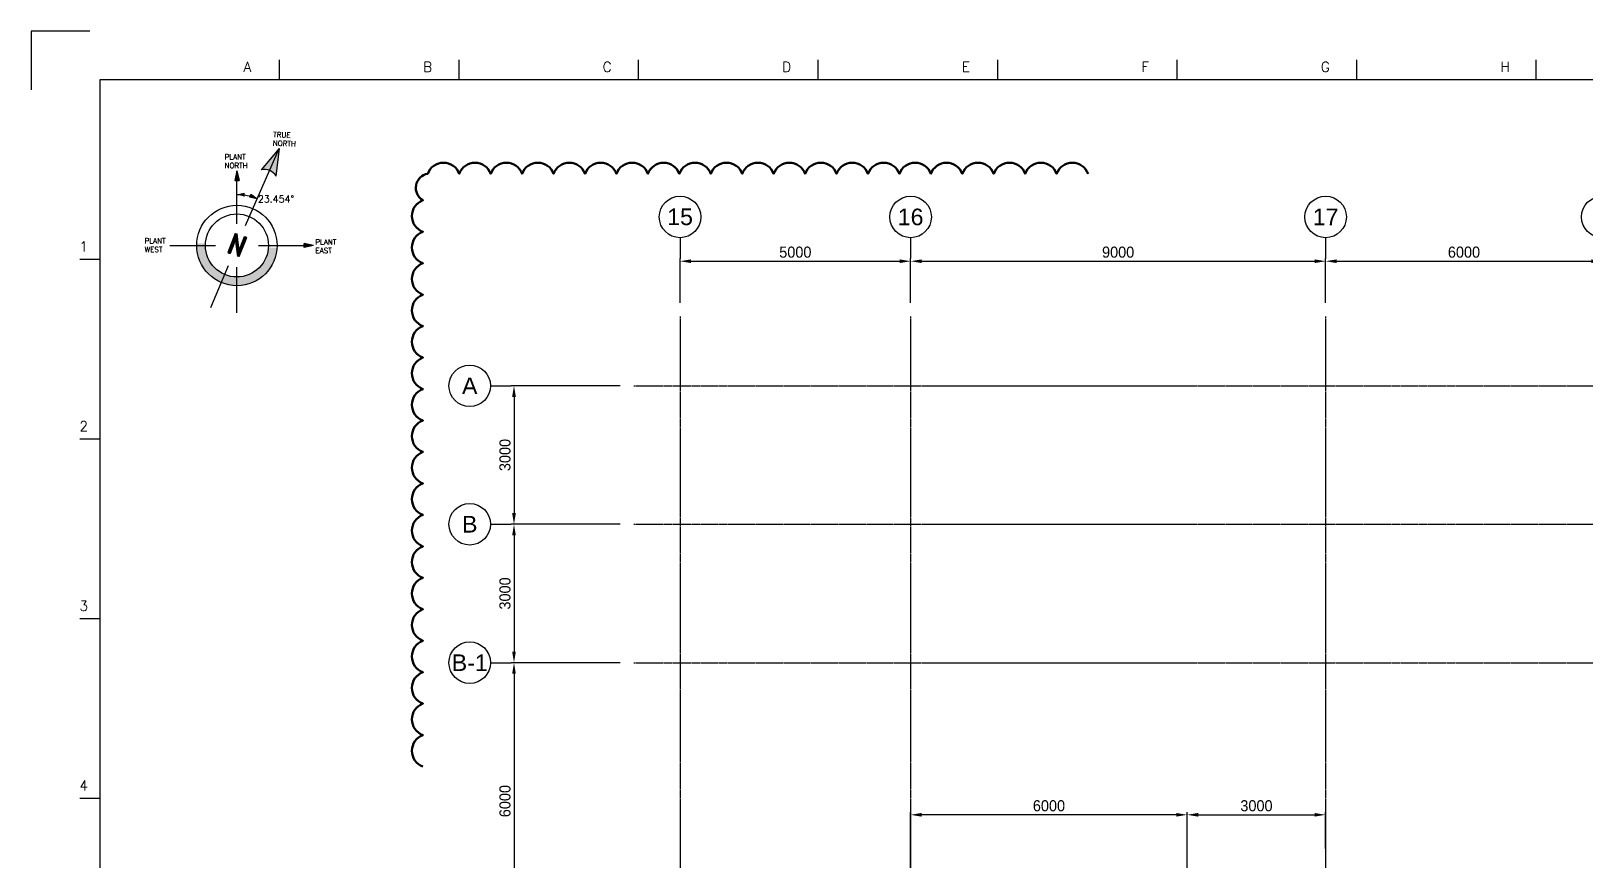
# Model space of a CAD drawing. Header units: millimetres. Extents: x 4080735 to 4152075, y -451436 to -400976.
# Drawn here: x 4080735 to 4114452, y -418958 to -400976 of the extents above; entities that cross this region are included whole.
import ezdxf
from ezdxf.enums import TextEntityAlignment as Align

# ---------------------------------------------------------------- set-up
doc = ezdxf.new("R2010")
doc.units = ezdxf.units.MM
doc.header["$LTSCALE"] = 60
doc.linetypes.add('CEN', pattern=[62, 60, -1, 0, -1])
doc.linetypes.add('CENTER', pattern=[2, 1.25, -0.25, 0.25, -0.25])
doc.layers.get('Defpoints').update_dxf_attribs({"color": 140})
for name, color, linetype in [('1', 7, 'Continuous'), ('1CEN', 1, 'CEN'), ('DIM', 1, 'Continuous'), ('DIM-SCALE', 7, 'Continuous'), ('TAN-TIT', 30, 'Continuous'), ('TEXT', 3, 'Continuous')]:
    doc.layers.add(name, color=color, linetype=linetype)
doc.layers.add('C_REV', color=4, linetype='Continuous', lineweight=50)
doc.styles.add('Arial', font='arial.ttf')
doc.styles.add('COM', font='COMPLEX', dxfattribs={"height": 5})
doc.styles.add('ROMAND', font='romand.shx', dxfattribs={"width": 0.86, "height": 6.5})
doc.styles.add('RomanS', font='romans.shx', dxfattribs={"bigfont": 'whgtxt.shx'})
doc.styles.get("Standard").update_dxf_attribs({"font": 'romans.shx', "width": 0.75, "bigfont": 'whgtxt.shx'})
doc.styles.add('돋움', font='')
doc.styles.get('돋움').set_extended_font_data('Dotum')
doc.dimstyles.new('일반도면_0060', dxfattribs={"dimtxt": 240, "dimasz": 240, "dimexe": 60, "dimexo": 300, "dimgap": 75, "dimtad": 1, "dimdec": 0, "dimzin": 0, "dimdsep": 46, "dimtxsty": '돋움', "dimcen": -300, "dimclrd": 7, "dimclre": 7, "dimclrt": 2, "dimadec": 8, "dimazin": 0, "dimtfac": 1, "dimtdec": 0, "dimtix": 1, "dimtmove": 2, "dimatfit": 3, "dimfxl": 1, "dimtolj": 1, "dimtzin": 0, "dimarcsym": 0})

# ---------------------------------------------------------------- blocks, each defined once
blk = doc.blocks.new('*D49')
at = {"layer": 'Defpoints', "color": 0, "transparency": 16777216}
for p in [(4099808, -405962), (4094808, -407162), (4099808, -407162)]:
    blk.add_point(p, dxfattribs=at)
at = {"layer": 'DIM-SCALE', "color": 7, "lineweight": -2, "transparency": 16777216}
for p, q in [((4094808, -406862), (4094808, -405902)), ((4099808, -406862), (4099808, -405902)), ((4095048, -405962), (4099568, -405962))]:
    blk.add_line(p, q, dxfattribs=at)
at = {"layer": 'DIM-SCALE', "color": 7, "transparency": 16777216}
for points in [[(4095048, -405922), (4095048, -406002), (4094808, -405962)], [(4099568, -405922), (4099568, -406002), (4099808, -405962)]]:
    blk.add_solid(points, dxfattribs=at)
at = {"layer": 'DIM-SCALE', "color": 2, "transparency": 16777216, "insert": (4097308, -405767), "char_height": 240, "attachment_point": 5, "style": '돋움'}
blk.add_mtext('\\A1;5000', dxfattribs=at)
blk = doc.blocks.new('*D50')
at = {"layer": 'Defpoints', "color": 0, "transparency": 16777216}
for p in [(4108808, -405962), (4099808, -407162), (4108808, -407162)]:
    blk.add_point(p, dxfattribs=at)
at = {"layer": 'DIM-SCALE', "color": 7, "lineweight": -2, "transparency": 16777216}
for p, q in [((4099808, -406862), (4099808, -405902)), ((4108808, -406862), (4108808, -405902)), ((4100048, -405962), (4108568, -405962))]:
    blk.add_line(p, q, dxfattribs=at)
at = {"layer": 'DIM-SCALE', "color": 7, "transparency": 16777216}
for points in [[(4100048, -405922), (4100048, -406002), (4099808, -405962)], [(4108568, -405922), (4108568, -406002), (4108808, -405962)]]:
    blk.add_solid(points, dxfattribs=at)
at = {"layer": 'DIM-SCALE', "color": 2, "transparency": 16777216, "insert": (4104308, -405767), "char_height": 240, "attachment_point": 5, "style": '돋움'}
blk.add_mtext('\\A1;9000', dxfattribs=at)
blk = doc.blocks.new('*D51')
at = {"layer": 'Defpoints', "color": 0, "transparency": 16777216}
for p in [(4114808, -405962), (4108808, -407162), (4114808, -407162)]:
    blk.add_point(p, dxfattribs=at)
at = {"layer": 'DIM-SCALE', "color": 7, "lineweight": -2, "transparency": 16777216}
for p, q in [((4108808, -406862), (4108808, -405902)), ((4114808, -406862), (4114808, -405902)), ((4109048, -405962), (4114568, -405962))]:
    blk.add_line(p, q, dxfattribs=at)
at = {"layer": 'DIM-SCALE', "color": 7, "transparency": 16777216}
for points in [[(4109048, -405922), (4109048, -406002), (4108808, -405962)], [(4114568, -405922), (4114568, -406002), (4114808, -405962)]]:
    blk.add_solid(points, dxfattribs=at)
at = {"layer": 'DIM-SCALE', "color": 2, "transparency": 16777216, "insert": (4111808, -405767), "char_height": 240, "attachment_point": 5, "style": '돋움'}
blk.add_mtext('\\A1;6000', dxfattribs=at)
blk = doc.blocks.new('*D55')
at = {"layer": 'Defpoints', "color": 0, "transparency": 16777216}
for p in [(4093808, -408662), (4091207, -411662), (4093808, -411662)]:
    blk.add_point(p, dxfattribs=at)
at = {"layer": 'DIM-SCALE', "color": 7, "lineweight": -2, "transparency": 16777216}
for p, q in [((4093508, -408662), (4091147, -408662)), ((4091207, -408902), (4091207, -411422)), ((4093508, -411662), (4091147, -411662))]:
    blk.add_line(p, q, dxfattribs=at)
at = {"layer": 'DIM-SCALE', "color": 7, "transparency": 16777216}
for points in [[(4091167, -408902), (4091247, -408902), (4091207, -408662)], [(4091167, -411422), (4091247, -411422), (4091207, -411662)]]:
    blk.add_solid(points, dxfattribs=at)
at = {"layer": 'DIM-SCALE', "color": 2, "transparency": 16777216, "insert": (4091012, -410162), "char_height": 240, "attachment_point": 5, "rotation": 90, "style": '돋움'}
blk.add_mtext('\\A1;3000', dxfattribs=at)
blk = doc.blocks.new('*D56')
at = {"layer": 'Defpoints', "color": 0, "transparency": 16777216}
for p in [(4093808, -411662), (4091207, -414662), (4093808, -414662)]:
    blk.add_point(p, dxfattribs=at)
at = {"layer": 'DIM-SCALE', "color": 7, "lineweight": -2, "transparency": 16777216}
for p, q in [((4093508, -411662), (4091147, -411662)), ((4091207, -411902), (4091207, -414422)), ((4093508, -414662), (4091147, -414662))]:
    blk.add_line(p, q, dxfattribs=at)
at = {"layer": 'DIM-SCALE', "color": 7, "transparency": 16777216}
for points in [[(4091167, -411902), (4091247, -411902), (4091207, -411662)], [(4091167, -414422), (4091247, -414422), (4091207, -414662)]]:
    blk.add_solid(points, dxfattribs=at)
at = {"layer": 'DIM-SCALE', "color": 2, "transparency": 16777216, "insert": (4091012, -413162), "char_height": 240, "attachment_point": 5, "rotation": 90, "style": '돋움'}
blk.add_mtext('\\A1;3000', dxfattribs=at)
blk = doc.blocks.new('*D46')
at = {"layer": 'Defpoints', "color": 0, "transparency": 16777216}
for p in [(4093808, -414662), (4091207, -420662), (4093808, -420662)]:
    blk.add_point(p, dxfattribs=at)
at = {"layer": 'DIM-SCALE', "color": 7, "lineweight": -2, "transparency": 16777216}
for p, q in [((4093508, -414662), (4091147, -414662)), ((4091207, -414902), (4091207, -420422)), ((4093508, -420662), (4091147, -420662))]:
    blk.add_line(p, q, dxfattribs=at)
at = {"layer": 'DIM-SCALE', "color": 7, "transparency": 16777216}
for points in [[(4091167, -414902), (4091247, -414902), (4091207, -414662)], [(4091167, -420422), (4091247, -420422), (4091207, -420662)]]:
    blk.add_solid(points, dxfattribs=at)
at = {"layer": 'DIM-SCALE', "color": 2, "transparency": 16777216, "insert": (4091012, -417662), "char_height": 240, "attachment_point": 5, "rotation": 90, "style": '돋움'}
blk.add_mtext('\\A1;6000', dxfattribs=at)
blk = doc.blocks.new('*D63')
at = {"layer": 'Defpoints', "color": 0, "transparency": 16777216}
for p in [(4108808, -417959), (4108808, -418992), (4105808, -420362)]:
    blk.add_point(p, dxfattribs=at)
at = {"layer": 'DIM-SCALE', "color": 7, "lineweight": -2, "transparency": 16777216}
for p, q in [((4105808, -420062), (4105808, -417899)), ((4106048, -417959), (4108568, -417959)), ((4108808, -418692), (4108808, -417899))]:
    blk.add_line(p, q, dxfattribs=at)
at = {"layer": 'DIM-SCALE', "color": 7, "transparency": 16777216}
for points in [[(4106048, -417919), (4106048, -417999), (4105808, -417959)], [(4108568, -417919), (4108568, -417999), (4108808, -417959)]]:
    blk.add_solid(points, dxfattribs=at)
at = {"layer": 'DIM-SCALE', "color": 2, "transparency": 16777216, "insert": (4107308, -417764), "char_height": 240, "attachment_point": 5, "style": '돋움'}
blk.add_mtext('\\A1;3000', dxfattribs=at)
blk = doc.blocks.new('*D64')
at = {"layer": 'Defpoints', "color": 0, "transparency": 16777216}
for p in [(4099808, -417959), (4099808, -419556), (4105808, -420362)]:
    blk.add_point(p, dxfattribs=at)
at = {"layer": 'DIM-SCALE', "color": 7, "lineweight": -2, "transparency": 16777216}
for p, q in [((4099808, -419256), (4099808, -417899)), ((4105568, -417959), (4100048, -417959)), ((4105808, -420062), (4105808, -417899))]:
    blk.add_line(p, q, dxfattribs=at)
at = {"layer": 'DIM-SCALE', "color": 7, "transparency": 16777216}
for points in [[(4100048, -417919), (4100048, -417999), (4099808, -417959)], [(4105568, -417919), (4105568, -417999), (4105808, -417959)]]:
    blk.add_solid(points, dxfattribs=at)
at = {"layer": 'DIM-SCALE', "color": 2, "transparency": 16777216, "insert": (4102808, -417764), "char_height": 240, "attachment_point": 5, "style": '돋움'}
blk.add_mtext('\\A1;6000', dxfattribs=at)
blk = doc.blocks.new('BORDER')
at = {"layer": 'TAN-TIT', "linetype": 'Continuous'}
for p, q in [((4241, 168200), (0, 168200)), ((0, 168200), (0, 163959))]:
    blk.add_line(p, q, dxfattribs=at)
at = {"layer": 'TAN-TIT'}
for p, q in [((17955, 164680), (17955, 166122)), ((30934, 164680), (30934, 166122)), ((43912, 164680), (43912, 166122)), ((56891, 164680), (56891, 166122)), ((69870, 164680), (69870, 166122)), ((82848, 164680), (82848, 166122)), ((95827, 164680), (95827, 166122)), ((108806, 164680), (108806, 166122)), ((4977, 164680), (4977, 3520)), ((232823, 164680), (4977, 164680)), ((4977, 151701), (3534, 151701)), ((4977, 138723), (3534, 138723)), ((4977, 125744), (3534, 125744)), ((4977, 112766), (3534, 112766))]:
    blk.add_line(p, q, dxfattribs=at)
at = {"layer": 'TAN-TIT', "style": 'COM'}
for s, p in [('A', (15359, 165257)), ('B', (28338, 165257)), ('C', (41317, 165257)), ('D', (54295, 165257)), ('E', (67274, 165257)), ('F', (80253, 165257)), ('G', (93231, 165257)), ('H', (106210, 165257))]:
    blk.add_text(s, height=721, dxfattribs=at).set_placement(p)
for s, p in [('1', (4111, 152278)), ('1', (4111, 152278)), ('2', (4111, 139300)), ('3', (4111, 126321)), ('4', (4111, 113342))]:
    blk.add_text(s, height=721, dxfattribs=at).set_placement(p, align=Align.RIGHT)

msp = doc.modelspace()

# ---------------------------------------------------------------- hatches: boundary and pattern name
h = msp.add_hatch(color=256)
h.paths.add_polyline_path([(4086111.6, -403517.2), (4085726.7, -403984, -0.1704873), (4085908.6, -403995.5)])
h.paths.add_polyline_path([(4086111.6, -403517.2), (4085908.6, -403995.5, -0.1704873), (4086043.4, -404118.3)])
h = msp.add_hatch(color=256)
h.paths.add_polyline_path([(4086111.6, -403517.2), (4085726.7, -403984, -0.1704873), (4085908.6, -403995.5)])
h.paths.add_polyline_path([(4086111.6, -403517.2), (4085908.6, -403995.5, -0.1704873), (4086043.4, -404118.3)])
h = msp.add_hatch(color=256)
h.paths.add_polyline_path([(4085198.7, -404006.6), (4085154.5, -404213.5), (4085214, -404213.4, 0.0362907)])
h.paths.add_polyline_path([(4085198.7, -404006.6, -0.0362907), (4085214, -404213.4), (4085243.4, -404213.4)])
h = msp.add_hatch(color=256)
h.paths.add_polyline_path([(4085198.7, -404006.6), (4085154.5, -404213.5), (4085214, -404213.4, 0.0362907)])
h.paths.add_polyline_path([(4085198.7, -404006.6, -0.0362907), (4085214, -404213.4), (4085243.4, -404213.4)])
h = msp.add_hatch(color=256)
h.paths.add_polyline_path([(4085198.8, -404520.3), (4085357.4, -404556.8), (4085358, -404511, 0.0362907)])
h.paths.add_polyline_path([(4085198.8, -404520.3, -0.0362907), (4085358, -404511), (4085358.4, -404488.4)])
h = msp.add_hatch(color=256)
h.paths.add_polyline_path([(4085198.8, -404520.3), (4085357.4, -404556.8), (4085358, -404511, 0.0362907)])
h.paths.add_polyline_path([(4085198.8, -404520.3, -0.0362907), (4085358, -404511), (4085358.4, -404488.4)])
h = msp.add_hatch(color=256)
h.paths.add_polyline_path([(4085628.8, -404607.8), (4085496.4, -404513.1), (4085478.2, -404555.1, 0.0362907)])
h.paths.add_polyline_path([(4085628.8, -404607.8, -0.0362907), (4085478.2, -404555.1), (4085469.2, -404575.9)])
h = msp.add_hatch(color=256)
h.paths.add_polyline_path([(4085628.8, -404607.8), (4085496.4, -404513.1), (4085478.2, -404555.1, 0.0362907)])
h.paths.add_polyline_path([(4085628.8, -404607.8, -0.0362907), (4085478.2, -404555.1), (4085469.2, -404575.9)])
h = msp.add_hatch(color=256)
h.paths.add_polyline_path([(4084329.2, -405569, 0.4142136), (4085147.1, -406490.6), (4085158.3, -406302.8, -0.4142136), (4084517, -405580.2)])
h.paths.add_polyline_path([(4085158.3, -406302.8), (4085147.1, -406490.6, 0.2159793), (4085818.6, -406233.3), (4085684.9, -406101.1, -0.2159793)])
h.paths.add_polyline_path([(4085684.9, -406101.1), (4085818.6, -406233.3, 0.1819562), (4086068.6, -405672.7), (4085880.9, -405661.5, -0.1819562)])
h = msp.add_hatch(color=256)
h.paths.add_polyline_path([(4084329.2, -405569, 0.4142136), (4085147.1, -406490.6), (4085158.3, -406302.8, -0.4142136), (4084517, -405580.2)])
h.paths.add_polyline_path([(4085158.3, -406302.8), (4085147.1, -406490.6, 0.2159793), (4085818.6, -406233.3), (4085684.9, -406101.1, -0.2159793)])
h.paths.add_polyline_path([(4085684.9, -406101.1), (4085818.6, -406233.3, 0.1819562), (4086068.6, -405672.7), (4085880.9, -405661.5, -0.1819562)])
h = msp.add_hatch(color=256)
h.paths.add_polyline_path([(4086862.2, -405620.9), (4086655.3, -405665.1), (4086655.4, -405605.6, -0.0362907)])
h.paths.add_polyline_path([(4086862.2, -405620.9, 0.0362907), (4086655.4, -405605.6), (4086655.4, -405576.2)])
h = msp.add_hatch(color=256)
h.paths.add_polyline_path([(4086862.2, -405620.9), (4086655.3, -405665.1), (4086655.4, -405605.6, -0.0362907)])
h.paths.add_polyline_path([(4086862.2, -405620.9, 0.0362907), (4086655.4, -405605.6), (4086655.4, -405576.2)])

# ---------------------------------------------------------------- linework, layer by layer
for p, q in [((4085385.4, -405191.1), (4086111.6, -403517.2)), ((4086111.6, -403517.2), (4085726.7, -403984)), ((4086111.6, -403517.2), (4085726.7, -403984)), ((4086111.6, -403517.2), (4086043.4, -404118.3)), ((4086111.6, -403517.2), (4086043.4, -404118.3)), ((4085198.7, -404006.6), (4085154.5, -404213.5)), ((4085198.7, -404006.6), (4085154.5, -404213.5)), ((4085154.5, -404213.5), (4085243.4, -404213.4)), ((4085154.5, -404213.5), (4085243.4, -404213.4)), ((4085198.9, -405152.4), (4085198.7, -404006.6)), ((4085198.7, -404006.6), (4085243.4, -404213.4)), ((4085198.9, -405152.4), (4085198.7, -404006.6)), ((4085198.7, -404006.6), (4085243.4, -404213.4)), ((4085198.8, -404520.3), (4085358.4, -404488.4)), ((4085198.8, -404520.3), (4085358.4, -404488.4)), ((4085357.4, -404556.8), (4085358.4, -404488.4)), ((4085357.4, -404556.8), (4085358.4, -404488.4)), ((4085496.4, -404513.1), (4085469.2, -404575.9)), ((4085496.4, -404513.1), (4085469.2, -404575.9)), ((4085628.8, -404607.8), (4085469.2, -404575.9)), ((4085628.8, -404607.8), (4085469.2, -404575.9)), ((4085628.8, -404607.8), (4085496.4, -404513.1)), ((4085628.8, -404607.8), (4085496.4, -404513.1)), ((4086655.3, -405665.1), (4086655.4, -405576.2)), ((4086655.3, -405665.1), (4086655.4, -405576.2)), ((4086862.2, -405620.9), (4086655.4, -405576.2)), ((4086862.2, -405620.9), (4086655.4, -405576.2)), ((4083742.5, -405621.1), (4084730.5, -405620.9)), ((4083742.5, -405621.1), (4084730.5, -405620.9)), ((4085667.4, -405620.8), (4086655.4, -405620.7)), ((4085667.4, -405620.8), (4086655.4, -405620.7)), ((4086862.2, -405620.9), (4086655.3, -405665.1)), ((4086862.2, -405620.9), (4086655.3, -405665.1)), ((4084629.9, -406961.5), (4085015.9, -406052.1)), ((4085199.1, -407077.3), (4085199, -406089.3)), ((4085199.1, -407077.3), (4085199, -406089.3))]:
    msp.add_line(p, q)
for radius in [871.2, 871.2, 683.2, 683.2]:
    msp.add_circle((4085198.9, -405620.9), radius)
for centre, radius, start, end in [((4085801.2, -404248.7), 275, 28.30506, 105.70652), ((4085198.9, -405620.9), 1100.5, 67.00743, 90.00867)]:
    msp.add_arc(centre, radius, start, end)
at = {"layer": '1CEN', "color": 1, "linetype": 'CENTER', "ltscale": 0.5}
for p, q in [((4094807.8, -407162.1), (4094807.8, -445662.1)), ((4099807.8, -407162.1), (4099807.8, -445662.1)), ((4108807.8, -407162.1), (4108807.8, -445662.1)), ((4093807.8, -408662.1), (4130807.8, -408662.1)), ((4093807.8, -411662.1), (4130807.8, -411662.1)), ((4093807.8, -414662.1), (4130807.8, -414662.1))]:
    msp.add_line(p, q, dxfattribs=at)
at = {"layer": 'C_REV'}
msp.add_lwpolyline([(4089231.7, -416913.9, -0.7002075), (4089231.7, -416913.9, -0.7002075), (4089231.7, -416232.1, -0.7002075), (4089231.7, -415550.3, -0.7002075), (4089231.7, -414868.5, -0.7002075), (4089231.7, -414186.7, -0.7002075), (4089231.7, -413505, -0.7002075), (4089231.7, -412823.2, -0.7002075), (4089231.7, -412141.4, -0.7002075), (4089231.7, -411459.6, -0.7002075), (4089231.7, -410777.8, -0.7002075), (4089231.7, -410096, -0.7002075), (4089231.7, -409414.2, -0.7002075), (4089231.7, -408732.4, -0.7002075), (4089231.7, -408050.6, -0.7002075), (4089231.7, -407368.8, -0.7002075), (4089231.7, -406687.1, -0.7002075), (4089231.7, -406005.3, -0.7002075), (4089231.7, -405323.5, -0.7002075), (4089231.7, -404641.7, -0.7002075), (4089337.8, -404066, -0.7002075), (4090019.6, -404066, -0.7002075), (4090701.4, -404066, -0.7002075), (4091383.2, -404066, -0.7002075), (4092065, -404066, -0.7002075), (4092746.8, -404066, -0.7002075), (4093428.6, -404066, -0.7002075), (4094110.4, -404066, -0.7002075), (4094792.1, -404066, -0.7002075), (4095473.9, -404066, -0.7002075), (4096155.7, -404066, -0.7002075), (4096837.5, -404066, -0.7002075), (4097519.3, -404066, -0.7002075), (4098201.1, -404066, -0.7002075), (4098882.9, -404066, -0.7002075), (4099564.7, -404066, -0.7002075), (4100246.5, -404066, -0.7002075), (4100928.2, -404066, -0.7002075), (4101610, -404066, -0.7002075), (4102291.8, -404066, -0.7002075), (4102973.6, -404066, -0.7002075), (4103655.4, -404066, -0.7002075), (4103655.4, -404066, -0.7002075)], format="xyb", dxfattribs=at)
at = {"layer": 'DIM'}
for p, q in [((4094807.8, -405452.1), (4094807.8, -405902.1)), ((4099807.8, -405452.1), (4099807.8, -405902.1)), ((4108807.8, -405452.1), (4108807.8, -405902.1)), ((4090696.8, -408662.1), (4091146.8, -408662.1)), ((4090696.8, -411662.1), (4091146.8, -411662.1)), ((4090696.8, -414662.1), (4091146.8, -414662.1))]:
    msp.add_line(p, q, dxfattribs=at)
for centre in [(4094807.8, -405002.1), (4099807.8, -405002.1), (4108807.8, -405002.1), (4114807.8, -405002.1), (4090246.8, -408662.1), (4090246.8, -411662.1), (4090246.8, -414662.1)]:
    msp.add_circle(centre, 450, dxfattribs=at)

# ---------------------------------------------------------------- block references
at = {"layer": '1', "xscale": 0.3, "yscale": 0.3, "zscale": 0.3}
msp.add_blockref('BORDER', (4080734.8, -451435.5), dxfattribs=at)

# ---------------------------------------------------------------- texts
at = {"style": 'RomanS', "width": 1}
for s, rotation, oblique, p in [('TRUE', 358.00867, 360, (4085983.3, -403272.7)), ('NORTH', 358.00868, 0, (4085975, -403458.3)), ('NORTH', 0.00868, 0, (4084930.3, -403944)), ('PLANT', 0.00867, 360, (4084932.1, -403758.2)), ('PLANT', 0.00867, 360, (4084932.1, -403758.2)), ('PLANT', 0.00868, 0, (4083195.3, -405577.1)), ('PLANT', 0.00868, 0, (4083195.3, -405577.1)), ('PLANT', 0.00868, 0, (4086899.2, -405601.8)), ('PLANT', 0.00868, 0, (4086899.2, -405601.8)), ('WEST', 0.00867, 360, (4083199.8, -405762.9)), ('EAST', 0.00868, 0, (4086900.9, -405787.5))]:
    msp.add_text(s, height=113.4, rotation=rotation, dxfattribs=dict(at, oblique=oblique)).set_placement(p)
msp.add_text('23.454°', height=150).set_placement((4085653.7, -404687.9))
at = {"style": 'ROMAND', "width": 0.83}
for oblique, p in [(0, (4085114.4, -405816.6)), (0, (4085114.4, -405816.6)), (360, (4085118.8, -405818.3)), (360, (4085118.8, -405818.3)), (0, (4085124.4, -405820.5)), (0, (4085124.4, -405820.5)), (0, (4085131.2, -405823)), (0, (4085131.2, -405823))]:
    msp.add_text('N', height=447, rotation=339.00844, dxfattribs=dict(at, oblique=oblique)).set_placement(p, align=Align.CENTER)
at = {"layer": 'TEXT', "color": 3, "linetype": 'Continuous', "style": 'Arial'}
for s, p in [('15', (4094807.8, -405002.1)), ('16', (4099807.8, -405002.1)), ('17', (4108807.8, -405002.1)), ('A', (4090246.8, -408662.1)), ('B', (4090246.8, -411662.1)), ('B-1', (4090246.8, -414662.1))]:
    msp.add_text(s, height=360, dxfattribs=at).set_placement(p, align=Align.MIDDLE)

# ---------------------------------------------------------------- dimensions: what is measured, and where the dimension line sits
at = {"layer": 'DIM-SCALE'}
for base, p1, p2, picture, middle in [((4099807.8, -405962.1), (4094807.8, -407162.1), (4099807.8, -407162.1), '*D49', (4097307.8, -405766.9)), ((4108807.8, -405962.1), (4099807.8, -407162.1), (4108807.8, -407162.1), '*D50', (4104307.8, -405766.9)), ((4114807.8, -405962.1), (4108807.8, -407162.1), (4114807.8, -407162.1), '*D51', (4111807.8, -405766.9)), ((4099807.8, -417959.4), (4105807.8, -420362.1), (4099807.8, -419555.8), '*D64', (4102807.8, -417764.2)), ((4108807.8, -417959.4), (4105807.8, -420362.1), (4108807.8, -418991.6), '*D63', (4107307.8, -417764.2))]:
    dim = msp.add_linear_dim(base=base, p1=p1, p2=p2, dimstyle='일반도면_0060', dxfattribs=at)
    dim.commit()
    dim.dimension.update_dxf_attribs({"geometry": picture, "text_midpoint": middle})
for base, p1, p2, picture, middle in [((4091206.8, -411662.1), (4093807.8, -408662.1), (4093807.8, -411662.1), '*D55', (4091011.7, -410162.1)), ((4091206.8, -414662.1), (4093807.8, -411662.1), (4093807.8, -414662.1), '*D56', (4091011.7, -413162.1)), ((4091206.8, -420662.1), (4093807.8, -414662.1), (4093807.8, -420662.1), '*D46', (4091011.7, -417662.1))]:
    dim = msp.add_linear_dim(base=base, p1=p1, p2=p2, angle=90, dimstyle='일반도면_0060', dxfattribs=at)
    dim.commit()
    dim.dimension.update_dxf_attribs({"geometry": picture, "text_midpoint": middle})

doc.saveas('drawing.dxf')
